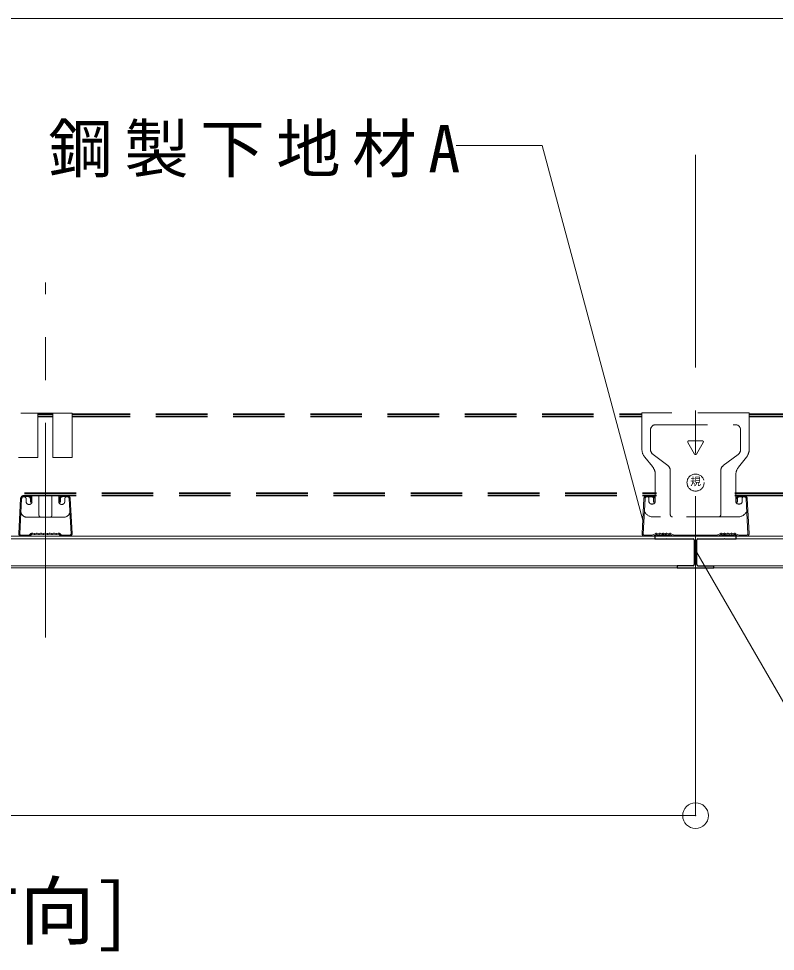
# Model space of a CAD drawing. Units: millimetres on the paper, with parts at other scales. Extents: x -195 to 195, y -140 to 138.
# Drawn here: x -46.52 to -28.89, y -41.87 to -20.12 of the extents above; entities that cross this region are included whole.
import ezdxf
from ezdxf.enums import TextEntityAlignment as Align

# ---------------------------------------------------------------- set-up
doc = ezdxf.new("R2010")
doc.units = ezdxf.units.MM
doc.header["$PDMODE"] = 32
doc.header["$PDSIZE"] = 0.6
doc.linetypes.add('CHAIN1', pattern=[8, 5, -1, 1, -1])
doc.linetypes.add('DASHED1', pattern=[1.8, 1.2, -0.6])
for name, color, linetype, lineweight in [('5-0_中心線', 4, 'CHAIN1', 9), ('5-2_メインジョイナー', 3, 'Continuous', 18), ('5-3_クロスジョイナー', 2, 'Continuous', 25), ('5-4_野縁', 4, 'DASHED1', 9), ('5-5_寸法', 4, 'Continuous', 9), ('5-6_文字・矢印', 7, 'Continuous', 18), ('5-7_野縁受け', 6, 'DASHED1', 35), ('5-A_クリップ', 7, 'DASHED1', 18), ('F-3_クロスジョイナー', 3, 'Continuous', 18)]:
    doc.layers.add(name, color=color, linetype=linetype, lineweight=lineweight)
doc.styles.add('ＭＳ ゴシック', font='')
doc.styles.get('ＭＳ ゴシック').set_extended_font_data('MS Gothic')

msp = doc.modelspace()

# ---------------------------------------------------------------- linework, layer by layer
at = {"layer": '5-0_中心線'}
for p, q in [((-30.75, -36.262), (-30.75, -23.298)), ((-45.9, -34.551), (-45.9, -26.28))]:
    msp.add_line(p, q, dxfattribs=at)
at = {"layer": '5-2_メインジョイナー'}
for p, q in [((-83.066, -32.195), (-31.7, -32.195)), ((-31.7, -32.255), (-75.3, -32.255)), ((-29.8, -32.195), (-20.662, -32.195)), ((-29.8, -32.255), (-20.662, -32.255)), ((-31.175, -32.93), (-83.066, -32.93)), ((-75.825, -32.88), (-31.175, -32.88)), ((-30.325, -32.88), (-20.662, -32.88)), ((-30.325, -32.93), (-20.662, -32.93))]:
    msp.add_line(p, q, dxfattribs=at)
at = {"layer": '5-3_クロスジョイナー'}
for p, q in [((-29.8, -32.195), (-31.7, -32.195)), ((-31.7, -32.195), (-31.7, -32.255)), ((-31.7, -32.255), (-31.43, -32.255)), ((-31.42, -32.255), (-30.805, -32.255)), ((-30.78, -32.28), (-30.78, -32.855)), ((-30.72, -32.855), (-30.72, -32.28)), ((-30.695, -32.255), (-30.08, -32.255)), ((-30.07, -32.255), (-29.8, -32.255)), ((-29.8, -32.255), (-29.8, -32.195)), ((-31.175, -32.88), (-31.175, -32.93)), ((-30.805, -32.88), (-31.175, -32.88)), ((-30.775, -32.93), (-30.725, -32.93)), ((-30.695, -32.88), (-30.325, -32.88))]:
    msp.add_line(p, q, dxfattribs=at)
for points in [[(-31.43, -32.255), (-31.425, -32.245), (-31.42, -32.255)], [(-30.07, -32.255), (-30.075, -32.245), (-30.08, -32.255)], [(-31.175, -32.93), (-30.325, -32.93), (-30.325, -32.88)]]:
    msp.add_lwpolyline(points, dxfattribs=at)
for centre, start, end in [((-30.805, -32.28), 0, 90), ((-30.695, -32.28), 90, 180), ((-30.805, -32.855), 270, 0), ((-30.695, -32.855), 180, 270)]:
    msp.add_arc(centre, 0.025, start, end, dxfattribs=at)
at = {"layer": '5-4_野縁'}
for p, q in [((-46.404, -31.245), (-46.3, -31.245)), ((-46.404, -31.27), (-46.3, -31.27)), ((-45.5, -31.245), (-45.396, -31.245)), ((-45.5, -31.27), (-45.396, -31.27)), ((-31.775, -31.245), (-31.879, -31.245)), ((-31.775, -31.272), (-31.879, -31.272)), ((-29.621, -31.245), (-29.725, -31.245)), ((-29.621, -31.272), (-29.725, -31.272)), ((-46.522, -32.132), (-46.479, -31.316)), ((-46.497, -32.134), (-46.454, -31.318)), ((-46.25, -31.32), (-46.25, -31.395)), ((-46.25, -31.395), (-46.225, -31.395)), ((-46.225, -31.32), (-46.225, -31.395)), ((-45.575, -31.32), (-45.575, -31.395)), ((-45.575, -31.395), (-45.55, -31.395)), ((-45.55, -31.32), (-45.55, -31.395)), ((-45.303, -32.134), (-45.346, -31.318)), ((-45.278, -32.132), (-45.321, -31.316)), ((-31.954, -31.316), (-31.997, -32.132)), ((-31.97, -32.134), (-31.927, -31.318)), ((-31.727, -31.32), (-31.727, -31.395)), ((-31.727, -31.395), (-31.7, -31.395)), ((-31.7, -31.32), (-31.7, -31.395)), ((-29.8, -31.32), (-29.8, -31.395)), ((-29.8, -31.395), (-29.774, -31.395)), ((-29.774, -31.32), (-29.774, -31.395)), ((-29.53, -32.134), (-29.573, -31.318)), ((-29.546, -31.316), (-29.503, -32.132)), ((-46.292, -32.17), (-46.462, -32.17)), ((-46.277, -32.165), (-46.237, -32.133)), ((-46.268, -32.19), (-46.221, -32.153)), ((-46.16, -32.156), (-46.201, -32.148)), ((-46.197, -32.123), (-46.155, -32.131)), ((-46.111, -32.123), (-46.145, -32.131)), ((-46.106, -32.147), (-46.139, -32.155)), ((-46.094, -32.147), (-46.061, -32.155)), ((-46.089, -32.123), (-46.056, -32.131)), ((-46.011, -32.123), (-46.044, -32.131)), ((-46.039, -32.155), (-46.006, -32.147)), ((-45.961, -32.155), (-45.994, -32.147)), ((-45.989, -32.123), (-45.956, -32.131)), ((-45.911, -32.123), (-45.944, -32.131)), ((-45.939, -32.155), (-45.906, -32.147)), ((-45.861, -32.155), (-45.894, -32.147)), ((-45.889, -32.123), (-45.856, -32.131)), ((-45.811, -32.123), (-45.844, -32.131)), ((-45.839, -32.155), (-45.806, -32.147)), ((-45.761, -32.155), (-45.794, -32.147)), ((-45.789, -32.123), (-45.756, -32.131)), ((-45.711, -32.123), (-45.744, -32.131)), ((-45.739, -32.155), (-45.706, -32.147)), ((-45.661, -32.155), (-45.694, -32.147)), ((-45.689, -32.123), (-45.655, -32.131)), ((-45.603, -32.123), (-45.645, -32.131)), ((-45.64, -32.156), (-45.599, -32.148)), ((-45.532, -32.19), (-45.579, -32.153)), ((-45.523, -32.165), (-45.563, -32.133)), ((-45.508, -32.17), (-45.338, -32.17)), ((-31.771, -32.169), (-31.937, -32.169)), ((-31.675, -32.126), (-31.761, -32.166)), ((-31.75, -32.191), (-31.678, -32.157)), ((-31.639, -32.168), (-31.653, -32.159)), ((-31.639, -32.136), (-31.651, -32.128)), ((-31.599, -32.128), (-31.611, -32.136)), ((-31.599, -32.16), (-31.611, -32.168)), ((-31.559, -32.136), (-31.571, -32.128)), ((-31.559, -32.168), (-31.571, -32.16)), ((-31.519, -32.128), (-31.531, -32.136)), ((-31.519, -32.16), (-31.531, -32.168)), ((-31.479, -32.136), (-31.491, -32.128)), ((-31.479, -32.168), (-31.491, -32.16)), ((-31.439, -32.128), (-31.451, -32.136)), ((-31.439, -32.16), (-31.451, -32.168)), ((-31.399, -32.136), (-31.411, -32.128)), ((-31.399, -32.168), (-31.411, -32.16)), ((-31.359, -32.128), (-31.371, -32.136)), ((-31.357, -32.159), (-31.371, -32.168)), ((-31.249, -32.166), (-31.335, -32.126)), ((-31.26, -32.191), (-31.332, -32.157)), ((-30.261, -32.169), (-31.239, -32.169)), ((-30.165, -32.126), (-30.251, -32.166)), ((-30.24, -32.191), (-30.168, -32.157)), ((-30.129, -32.168), (-30.143, -32.159)), ((-30.129, -32.136), (-30.141, -32.128)), ((-30.089, -32.128), (-30.101, -32.136)), ((-30.089, -32.16), (-30.101, -32.168)), ((-30.049, -32.136), (-30.061, -32.128)), ((-30.049, -32.168), (-30.061, -32.16)), ((-30.009, -32.128), (-30.021, -32.136)), ((-30.009, -32.16), (-30.021, -32.168)), ((-29.969, -32.136), (-29.981, -32.128)), ((-29.969, -32.168), (-29.981, -32.16)), ((-29.929, -32.128), (-29.941, -32.136)), ((-29.929, -32.16), (-29.941, -32.168)), ((-29.889, -32.136), (-29.901, -32.128)), ((-29.889, -32.168), (-29.901, -32.16)), ((-29.849, -32.128), (-29.861, -32.136)), ((-29.847, -32.159), (-29.861, -32.168)), ((-29.739, -32.166), (-29.825, -32.126)), ((-29.75, -32.191), (-29.822, -32.157)), ((-29.729, -32.169), (-29.563, -32.169)), ((-46.284, -32.195), (-46.462, -32.195)), ((-45.516, -32.195), (-45.338, -32.195)), ((-31.771, -32.195), (-31.937, -32.195)), ((-31.239, -32.195), (-30.261, -32.195)), ((-29.729, -32.195), (-29.563, -32.195))]:
    msp.add_line(p, q, dxfattribs=at)
for centre, radius, start, end in [((-46.404, -31.32), 0.075, 90, 176.9872), ((-46.404, -31.32), 0.05, 90, 176.9872), ((-46.3, -31.32), 0.075, 0, 90), ((-46.3, -31.32), 0.05, 0, 90), ((-45.5, -31.32), 0.075, 90, 180), ((-45.5, -31.32), 0.05, 90, 180), ((-45.396, -31.32), 0.075, 3.0128, 90), ((-45.396, -31.32), 0.05, 3.0128, 90), ((-31.879, -31.32), 0.075, 90, 176.9872), ((-31.879, -31.32), 0.0485, 90, 176.9872), ((-31.775, -31.32), 0.075, 0, 90), ((-31.775, -31.32), 0.0485, 0, 90), ((-29.725, -31.32), 0.075, 90, 180), ((-29.725, -31.32), 0.0485, 90, 180), ((-29.621, -31.32), 0.075, 3.0128, 90), ((-29.621, -31.32), 0.0485, 3.0128, 90), ((-46.462, -32.135), 0.06, 176.9872, 270), ((-46.462, -32.135), 0.035, 176.9872, 270), ((-46.292, -32.145), 0.025, 270, 308.4244), ((-46.206, -32.172), 0.05, 79.5742, 128.4245), ((-46.206, -32.172), 0.025, 79.5742, 128.4245), ((-46.151, -32.106), 0.05, 259.5742, 282.9528), ((-46.151, -32.106), 0.025, 259.5742, 282.9528), ((-46.1, -32.172), 0.05, 77.0472, 102.9528), ((-46.1, -32.172), 0.025, 77.0472, 102.9528), ((-46.05, -32.106), 0.05, 257.0472, 282.9528), ((-46.05, -32.106), 0.025, 257.0472, 282.9528), ((-46, -32.172), 0.05, 77.0472, 102.9528), ((-46, -32.172), 0.025, 77.0472, 102.9528), ((-45.95, -32.106), 0.05, 257.0472, 282.9528), ((-45.95, -32.106), 0.025, 257.0472, 282.9528), ((-45.9, -32.172), 0.05, 77.0472, 102.9528), ((-45.9, -32.172), 0.025, 77.0472, 102.9528), ((-45.85, -32.106), 0.05, 257.0472, 282.9528), ((-45.85, -32.106), 0.025, 257.0472, 282.9528), ((-45.8, -32.172), 0.05, 77.0472, 102.9528), ((-45.8, -32.172), 0.025, 77.0472, 102.9528), ((-45.75, -32.106), 0.05, 257.0472, 282.9528), ((-45.75, -32.106), 0.025, 257.0472, 282.9528), ((-45.7, -32.172), 0.05, 77.0472, 102.9528), ((-45.7, -32.172), 0.025, 77.0472, 102.9528), ((-45.649, -32.106), 0.05, 257.0472, 280.4258), ((-45.649, -32.106), 0.025, 257.0472, 280.4258), ((-45.594, -32.172), 0.05, 51.5755, 100.4258), ((-45.594, -32.172), 0.025, 51.5755, 100.4258), ((-45.508, -32.145), 0.025, 231.5755, 270), ((-45.338, -32.135), 0.06, 270, 3.0128), ((-45.338, -32.135), 0.035, 270, 3.0128), ((-31.937, -32.135), 0.06, 176.9872, 270), ((-31.937, -32.135), 0.0335, 176.9872, 270), ((-31.771, -32.144), 0.025, 270, 295.0994), ((-31.667, -32.179), 0.025, 56.4755, 115.0994), ((-31.665, -32.149), 0.025, 56.4755, 115.0994), ((-31.625, -32.116), 0.025, 236.4755, 303.5245), ((-31.625, -32.147), 0.025, 236.4755, 303.5245), ((-31.585, -32.149), 0.025, 56.4755, 123.5245), ((-31.585, -32.181), 0.025, 56.4755, 123.5245), ((-31.545, -32.116), 0.025, 236.4755, 303.5245), ((-31.545, -32.147), 0.025, 236.4755, 303.5245), ((-31.505, -32.149), 0.025, 56.4755, 123.5245), ((-31.505, -32.181), 0.025, 56.4755, 123.5245), ((-31.465, -32.116), 0.025, 236.4755, 303.5245), ((-31.465, -32.147), 0.025, 236.4755, 303.5245), ((-31.425, -32.149), 0.025, 56.4755, 123.5245), ((-31.425, -32.181), 0.025, 56.4755, 123.5245), ((-31.385, -32.116), 0.025, 236.4755, 303.5245), ((-31.385, -32.147), 0.025, 236.4755, 303.5245), ((-31.345, -32.149), 0.025, 64.9006, 123.5245), ((-31.343, -32.179), 0.025, 64.9006, 123.5245), ((-31.239, -32.144), 0.025, 244.9006, 270), ((-30.261, -32.144), 0.025, 270, 295.0994), ((-30.157, -32.179), 0.025, 56.4755, 115.0994), ((-30.155, -32.149), 0.025, 56.4755, 115.0994), ((-30.115, -32.116), 0.025, 236.4755, 303.5245), ((-30.115, -32.147), 0.025, 236.4755, 303.5245), ((-30.075, -32.149), 0.025, 56.4755, 123.5245), ((-30.075, -32.181), 0.025, 56.4755, 123.5245), ((-30.035, -32.116), 0.025, 236.4755, 303.5245), ((-30.035, -32.147), 0.025, 236.4755, 303.5245), ((-29.995, -32.149), 0.025, 56.4755, 123.5245), ((-29.995, -32.181), 0.025, 56.4755, 123.5245), ((-29.955, -32.116), 0.025, 236.4755, 303.5245), ((-29.955, -32.147), 0.025, 236.4755, 303.5245), ((-29.915, -32.149), 0.025, 56.4755, 123.5245), ((-29.915, -32.181), 0.025, 56.4755, 123.5245), ((-29.875, -32.116), 0.025, 236.4755, 303.5245), ((-29.875, -32.147), 0.025, 236.4755, 303.5245), ((-29.835, -32.149), 0.025, 64.9006, 123.5245), ((-29.833, -32.179), 0.025, 64.9006, 123.5245), ((-29.729, -32.144), 0.025, 244.9006, 270), ((-29.563, -32.135), 0.06, 270, 3.0128), ((-29.563, -32.135), 0.0335, 270, 3.0128), ((-46.284, -32.17), 0.025, 270, 308.4244), ((-45.516, -32.17), 0.025, 231.5755, 270), ((-31.771, -32.145), 0.05, 270, 295.0994), ((-31.239, -32.145), 0.05, 244.9006, 270), ((-30.261, -32.145), 0.05, 270, 295.0994), ((-29.729, -32.145), 0.05, 244.9006, 270)]:
    msp.add_arc(centre, radius, start, end, dxfattribs=at)
at = {"layer": '5-5_寸法'}
for p, q in [((-30.75, -38.708), (-30.75, -34.551)), ((-76.25, -38.708), (-30.75, -38.708))]:
    msp.add_line(p, q, dxfattribs=at)
at = {"layer": '5-5_寸法', "color": 7}
msp.add_point((-30.75, -38.708), dxfattribs=at)
at = {"layer": '5-6_文字・矢印'}
for p, q in [((-36.332, -23.079), (-34.323, -23.079)), ((-31.966, -31.877), (-34.323, -23.079)), ((-30.723, -32.571), (-27.404, -38.319))]:
    msp.add_line(p, q, dxfattribs=at)
at = {"layer": '5-7_野縁受け'}
for p, q in [((-46.075, -29.345), (-45.725, -29.345)), ((-45.275, -29.345), (-45.1, -29.345)), ((-45.125, -29.345), (-32, -29.345)), ((-29.5, -29.345), (-24.207, -29.345)), ((-46.075, -29.405), (-45.725, -29.405)), ((-45.275, -29.405), (-45.1, -29.405)), ((-45.125, -29.405), (-32, -29.405)), ((-29.5, -29.405), (-24.207, -29.405)), ((-60.787, -31.185), (-31.663, -31.185)), ((-60.787, -31.245), (-31.663, -31.245)), ((-29.838, -31.185), (-24.207, -31.185)), ((-29.838, -31.245), (-24.207, -31.245))]:
    msp.add_line(p, q, dxfattribs=at)
at = {"layer": '5-A_クリップ'}
for p, q in [((-45.275, -29.325), (-46.525, -29.325)), ((-46.075, -30.358), (-46.075, -29.325)), ((-46.075, -29.345), (-45.725, -29.345)), ((-45.725, -30.358), (-45.725, -29.325)), ((-45.275, -30.358), (-45.275, -29.325)), ((-32, -30.16), (-32, -29.315)), ((-29.5, -29.315), (-32, -29.315)), ((-29.5, -30.164), (-29.5, -29.315)), ((-46.075, -29.405), (-45.725, -29.405)), ((-31.8, -30.167), (-31.8, -29.717)), ((-31.675, -29.592), (-29.825, -29.592)), ((-29.7, -30.167), (-29.7, -29.717)), ((-30.772, -30.276), (-30.928, -30.004)), ((-30.593, -29.967), (-30.907, -29.967)), ((-30.728, -30.276), (-30.572, -30.004)), ((-46.075, -30.358), (-46.525, -30.358)), ((-45.725, -30.358), (-45.275, -30.358)), ((-31.755, -30.569), (-31.933, -30.35)), ((-31.397, -30.547), (-31.741, -30.287)), ((-29.759, -30.287), (-30.103, -30.547)), ((-29.564, -30.348), (-29.749, -30.585)), ((-31.688, -30.758), (-31.688, -31.379)), ((-31.338, -31.692), (-31.338, -30.666)), ((-30.163, -31.692), (-30.163, -30.666)), ((-29.813, -30.77), (-29.813, -31.379)), ((-46.4, -31.272), (-46.416, -31.272)), ((-46.213, -31.245), (-46.213, -31.389)), ((-46.05, -31.702), (-46.05, -31.245)), ((-45.75, -31.702), (-45.75, -31.245)), ((-45.588, -31.245), (-45.588, -31.389)), ((-45.4, -31.272), (-45.384, -31.272)), ((-31.775, -31.245), (-31.879, -31.245)), ((-31.838, -31.379), (-31.838, -31.312)), ((-29.621, -31.245), (-29.725, -31.245)), ((-29.663, -31.379), (-29.663, -31.312)), ((-46.35, -31.389), (-46.35, -31.322)), ((-46.287, -31.452), (-46.275, -31.452)), ((-45.525, -31.452), (-45.513, -31.452)), ((-45.45, -31.389), (-45.45, -31.322)), ((-31.75, -31.442), (-31.775, -31.442)), ((-31.75, -31.442), (-31.753, -31.442)), ((-29.725, -31.442), (-29.75, -31.442)), ((-29.763, -31.742), (-31.738, -31.742)), ((-45.475, -31.752), (-46.325, -31.752)), ((-45.8, -31.752), (-46, -31.752))]:
    msp.add_line(p, q, dxfattribs=at)
msp.add_circle((-30.75, -30.942), 0.2, dxfattribs=at)
for centre, radius, start, end in [((-31.675, -29.717), 0.125, 90, 180), ((-29.825, -29.717), 0.125, 0, 90), ((-30.907, -29.992), 0.025, 90, 210), ((-30.593, -29.992), 0.025, 330, 90), ((-31.7, -30.16), 0.3, 180, 219.0939), ((-31.65, -30.167), 0.15, 180, 232.8831), ((-29.85, -30.167), 0.15, 307.1169, 0), ((-29.8, -30.164), 0.3, 322.0013, 0), ((-30.75, -30.263), 0.025, 210, 330), ((-31.988, -30.758), 0.3, 0, 39.0939), ((-31.488, -30.666), 0.15, 0, 52.8831), ((-30.013, -30.666), 0.15, 127.1169, 180), ((-29.513, -30.77), 0.3, 142.0013, 180), ((-46.4, -31.322), 0.05, 0, 90), ((-45.4, -31.322), 0.05, 90, 180), ((-31.888, -31.312), 0.05, 0, 53.1301), ((-29.613, -31.312), 0.05, 126.8699, 180), ((-46.287, -31.389), 0.0625, 180, 270), ((-46.275, -31.389), 0.0625, 270, 0), ((-45.525, -31.389), 0.0625, 180, 270), ((-45.513, -31.389), 0.0625, 270, 0), ((-31.775, -31.379), 0.0625, 180, 270), ((-31.75, -31.379), 0.0625, 270, 0), ((-29.75, -31.379), 0.0625, 180, 270), ((-29.725, -31.379), 0.0625, 270, 0), ((-46.325, -31.602), 0.15, 193.8775, 270), ((-46, -31.702), 0.05, 180, 270), ((-45.8, -31.702), 0.05, 270, 0), ((-45.475, -31.602), 0.15, 270, 346.1225), ((-31.738, -31.517), 0.225, 204.2666, 270), ((-31.288, -31.692), 0.05, 180, 270), ((-30.213, -31.692), 0.05, 270, 0), ((-29.763, -31.517), 0.225, 270, 335.7334)]:
    msp.add_arc(centre, radius, start, end, dxfattribs=at)
at = {"layer": 'F-3_クロスジョイナー'}
msp.add_line((-191, -20.125), (-2, -20.125), dxfattribs=at)

# ---------------------------------------------------------------- texts
at = {"layer": '5-6_文字・矢印', "style": 'ＭＳ ゴシック'}
msp.add_text('[クロスジョイナー方向]', height=1.283, dxfattribs=at).set_placement((-63.125, -41.958), align=Align.BOTTOM_LEFT)
at = {"layer": '5-6_文字・矢印', "insert": (-45.832, -23.829), "char_height": 1.1, "attachment_point": 7, "style": 'ＭＳ ゴシック'}
msp.add_mtext('\\T1.18;鋼製下地材A', dxfattribs=at)
at = {"layer": '5-A_クリップ', "style": 'ＭＳ ゴシック'}
msp.add_text('規', height=0.183, dxfattribs=at).set_placement((-30.873, -31.062), align=Align.BOTTOM_LEFT)

doc.saveas('drawing.dxf')
